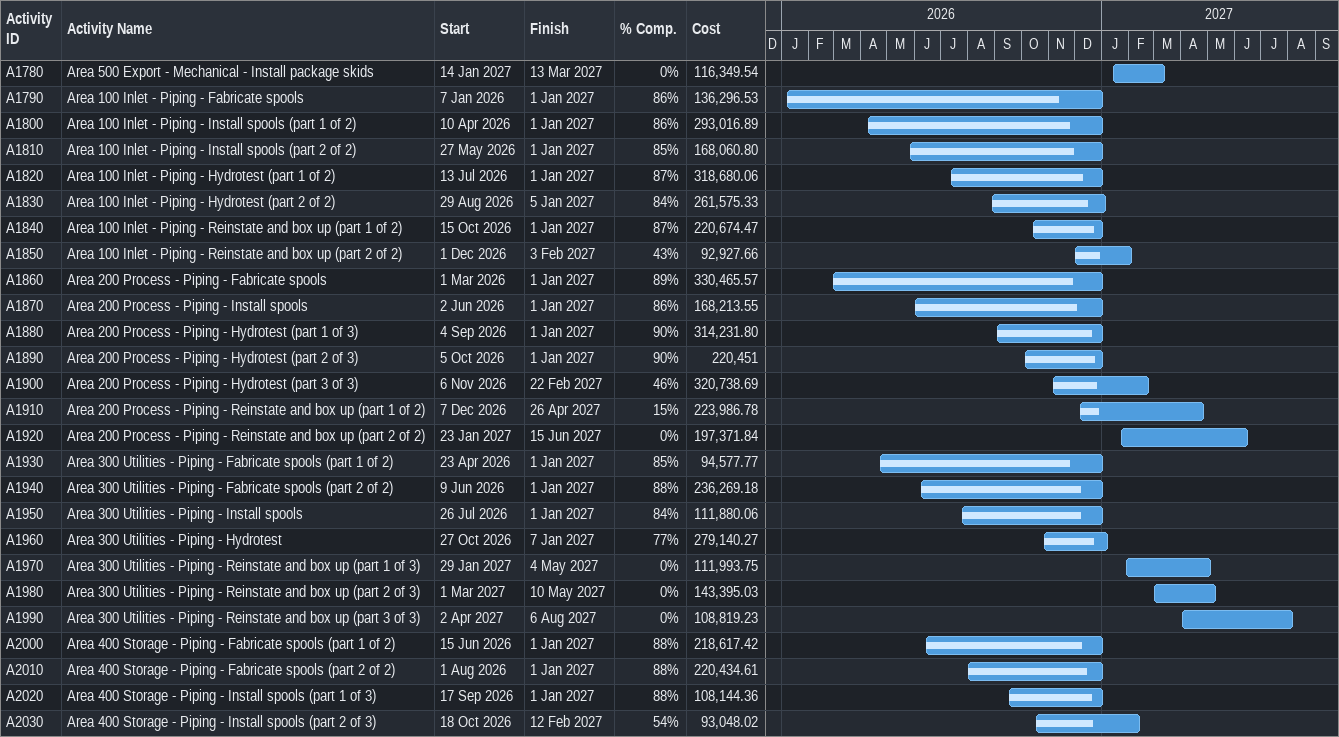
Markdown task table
| ID | Task | Start | Finish | % complete | Cost |
|---|---|---|---|---|---|
| A1780 | Area 500 Export - Mechanical - Install package skids | 2027-01-14 | 2027-03-13 | 0 | 116349.54 |
| A1790 | Area 100 Inlet - Piping - Fabricate spools | 2026-01-07 | 2027-01-01 | 86 | 136296.53 |
| A1800 | Area 100 Inlet - Piping - Install spools (part 1 of 2) | 2026-04-10 | 2027-01-01 | 86 | 293016.89 |
| A1810 | Area 100 Inlet - Piping - Install spools (part 2 of 2) | 2026-05-27 | 2027-01-01 | 85 | 168060.80 |
| A1820 | Area 100 Inlet - Piping - Hydrotest (part 1 of 2) | 2026-07-13 | 2027-01-01 | 87 | 318680.06 |
| A1830 | Area 100 Inlet - Piping - Hydrotest (part 2 of 2) | 2026-08-29 | 2027-01-05 | 84 | 261575.33 |
| A1840 | Area 100 Inlet - Piping - Reinstate and box up (part 1 of 2) | 2026-10-15 | 2027-01-01 | 87 | 220674.47 |
| A1850 | Area 100 Inlet - Piping - Reinstate and box up (part 2 of 2) | 2026-12-01 | 2027-02-03 | 43 | 92927.66 |
| A1860 | Area 200 Process - Piping - Fabricate spools | 2026-03-01 | 2027-01-01 | 89 | 330465.57 |
| A1870 | Area 200 Process - Piping - Install spools | 2026-06-02 | 2027-01-01 | 86 | 168213.55 |
| A1880 | Area 200 Process - Piping - Hydrotest (part 1 of 3) | 2026-09-04 | 2027-01-01 | 90 | 314231.80 |
| A1890 | Area 200 Process - Piping - Hydrotest (part 2 of 3) | 2026-10-05 | 2027-01-01 | 90 | 220451 |
| A1900 | Area 200 Process - Piping - Hydrotest (part 3 of 3) | 2026-11-06 | 2027-02-22 | 46 | 320738.69 |
| A1910 | Area 200 Process - Piping - Reinstate and box up (part 1 of 2) | 2026-12-07 | 2027-04-26 | 15 | 223986.78 |
| A1920 | Area 200 Process - Piping - Reinstate and box up (part 2 of 2) | 2027-01-23 | 2027-06-15 | 0 | 197371.84 |
| A1930 | Area 300 Utilities - Piping - Fabricate spools (part 1 of 2) | 2026-04-23 | 2027-01-01 | 85 | 94577.77 |
| A1940 | Area 300 Utilities - Piping - Fabricate spools (part 2 of 2) | 2026-06-09 | 2027-01-01 | 88 | 236269.18 |
| A1950 | Area 300 Utilities - Piping - Install spools | 2026-07-26 | 2027-01-01 | 84 | 111880.06 |
| A1960 | Area 300 Utilities - Piping - Hydrotest | 2026-10-27 | 2027-01-07 | 77 | 279140.27 |
| A1970 | Area 300 Utilities - Piping - Reinstate and box up (part 1 of 3) | 2027-01-29 | 2027-05-04 | 0 | 111993.75 |
| A1980 | Area 300 Utilities - Piping - Reinstate and box up (part 2 of 3) | 2027-03-01 | 2027-05-10 | 0 | 143395.03 |
| A1990 | Area 300 Utilities - Piping - Reinstate and box up (part 3 of 3) | 2027-04-02 | 2027-08-06 | 0 | 108819.23 |
| A2000 | Area 400 Storage - Piping - Fabricate spools (part 1 of 2) | 2026-06-15 | 2027-01-01 | 88 | 218617.42 |
| A2010 | Area 400 Storage - Piping - Fabricate spools (part 2 of 2) | 2026-08-01 | 2027-01-01 | 88 | 220434.61 |
| A2020 | Area 400 Storage - Piping - Install spools (part 1 of 3) | 2026-09-17 | 2027-01-01 | 88 | 108144.36 |
| A2030 | Area 400 Storage - Piping - Install spools (part 2 of 3) | 2026-10-18 | 2027-02-12 | 54 | 93048.02 |
